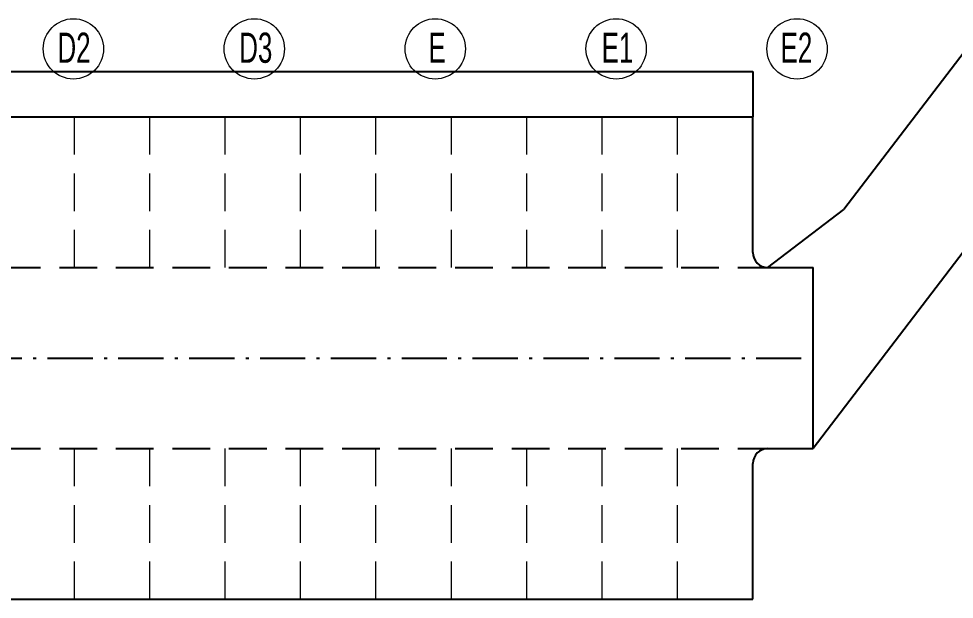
# Model space of a CAD drawing. Extents: x 6529560 to 6558080, y 5579316 to 5588131.
# Drawn here: x 6543599.47 to 6543630.5, y 5579482.6 to 5579501.85 of the extents above; entities that cross this region are included whole.
import ezdxf

# ---------------------------------------------------------------- set-up
doc = ezdxf.new("R2010")
doc.units = 0
doc.header["$MEASUREMENT"] = 0
doc.linetypes.add('DASHED2', pattern=[0.375, 0.25, -0.125])
doc.linetypes.add('DCD Osie', pattern=[9, 6, -1.5, 0, -1.5])
doc.layers.get('0').update_dxf_attribs({"color": 2, "linetype": 'CONTINUOUS', "lineweight": 5})
for name, color, linetype, lineweight in [('arch_droga', 1, 'CONTINUOUS', 25), ('arch_miejsca parkingowe', 6, 'CONTINUOUS', 15), ('arch_osie', 181, 'CONTINUOUS', 5)]:
    doc.layers.add(name, color=color, linetype=linetype, lineweight=lineweight)
doc.layers.add('arch_osie opisy', color=1, linetype='CONTINUOUS')
doc.styles.get("Standard").update_dxf_attribs({"font": 'arial.ttf', "width": 0.75})

# ---------------------------------------------------------------- blocks, each defined once
blk = doc.blocks.new('ZT_z_opisami')
at = {"layer": 'arch_droga', "color": 7}
for p, q in [((6540964.081, 5579438.293), (6540948.66, 5579418.083)), ((6540967.261, 5579435.866), (6540947.64, 5579410.152)), ((6540908.14, 5579421.152), (6540945.64, 5579421.152)), ((6540945.64, 5579416.652), (6540945.64, 5579421.152)), ((6540946.14, 5579416.152), (6540948.66, 5579418.083)), ((6540946.14, 5579416.152), (6540947.64, 5579416.152)), ((6540947.64, 5579410.152), (6540947.64, 5579416.152)), ((6540946.14, 5579410.152), (6540947.64, 5579410.152)), ((6540945.64, 5579405.152), (6540945.64, 5579409.652)), ((6540908.14, 5579405.152), (6540945.64, 5579405.152))]:
    blk.add_line(p, q, dxfattribs=at)
at = {"layer": 'arch_droga', "color": 7, "linetype": 'Continuous'}
for p, q in [((6540905.748, 5579422.652), (6540945.64, 5579422.652)), ((6540945.64, 5579422.652), (6540945.64, 5579421.152))]:
    blk.add_line(p, q, dxfattribs=at)
at = {"layer": 'arch_droga', "color": 7, "linetype": 'DASHED2', "ltscale": 5}
for p, q in [((6540907.64, 5579416.152, -6.54), (6540946.14, 5579416.152, -6.54)), ((6540907.64, 5579410.152), (6540946.14, 5579410.152))]:
    blk.add_line(p, q, dxfattribs=at)
at = {"layer": 'arch_droga', "color": 7, "linetype": 'DCD Osie', "ltscale": 0.25}
blk.add_line((6540774.195, 5579413.152, -6.54), (6540947.64, 5579413.152, -6.54), dxfattribs=at)
at = {"layer": 'arch_droga', "color": 7}
for centre, start, end in [((6540946.14, 5579416.652), 180, 270), ((6540946.14, 5579409.652), 90, 180)]:
    blk.add_arc(centre, 0.5, start, end, dxfattribs=at)
at = {"layer": 'arch_miejsca parkingowe', "color": 7, "linetype": 'DASHED2', "ltscale": 5}
for p, q in [((6540923.14, 5579416.152), (6540923.14, 5579421.152)), ((6540925.64, 5579416.152), (6540925.64, 5579421.152)), ((6540928.14, 5579416.152), (6540928.14, 5579421.152)), ((6540930.64, 5579416.152), (6540930.64, 5579421.152)), ((6540933.14, 5579416.152), (6540933.14, 5579421.152)), ((6540935.64, 5579416.152), (6540935.64, 5579421.152)), ((6540938.14, 5579416.152), (6540938.14, 5579421.152)), ((6540940.64, 5579416.152), (6540940.64, 5579421.152)), ((6540943.14, 5579416.152), (6540943.14, 5579421.152)), ((6540923.14, 5579405.152), (6540923.14, 5579410.152)), ((6540925.64, 5579405.152), (6540925.64, 5579410.152)), ((6540928.14, 5579405.152), (6540928.14, 5579410.152)), ((6540930.64, 5579405.152), (6540930.64, 5579410.152)), ((6540933.14, 5579405.152), (6540933.14, 5579410.152)), ((6540935.64, 5579405.152), (6540935.64, 5579410.152)), ((6540938.14, 5579405.152), (6540938.14, 5579410.152)), ((6540940.64, 5579405.152), (6540940.64, 5579410.152)), ((6540943.14, 5579405.152), (6540943.14, 5579410.152))]:
    blk.add_line(p, q, dxfattribs=at)

msp = doc.modelspace()

# ---------------------------------------------------------------- linework, layer by layer
at = {"layer": 'arch_osie'}
for centre in [(6543601.2822, 5579500.8539, 6.5405), (6543607.2822, 5579500.8539, 6.5405), (6543613.2822, 5579500.8539, 6.5405), (6543619.2822, 5579500.8539, 6.5405), (6543625.2822, 5579500.8539, 6.5405)]:
    msp.add_circle(centre, 1, dxfattribs=at)

# ---------------------------------------------------------------- block references
at = {"color": 4, "rotation": 359.9999223416695}
msp.add_blockref('ZT_z_opisami', (2670.615, 86.312, -1.4022), dxfattribs=at)

# ---------------------------------------------------------------- texts
at = {"layer": 'arch_osie opisy', "char_height": 1, "width": 1.5, "attachment_point": 1}
for s, insert in [('{\\fArial Narrow|b0|i0|c238|p34;D2}', (6543600.7547, 5579501.392, 6.5405)), ('{\\fArial Narrow|b0|i0|c238|p34;D3}', (6543606.7828, 5579501.392, 6.5405)), ('{\\fArial Narrow|b0|i0|c238|p34;E}', (6543613.0566, 5579501.392, 6.5405)), ('{\\fArial Narrow|b0|i0|c238|p34;E1}', (6543618.8017, 5579501.392, 6.5405)), ('{\\fArial Narrow|b0|i0|c238|p34;E2}', (6543624.736, 5579501.392, 6.5405))]:
    msp.add_mtext(s, dxfattribs=dict(at, insert=insert))

doc.saveas('drawing.dxf')
